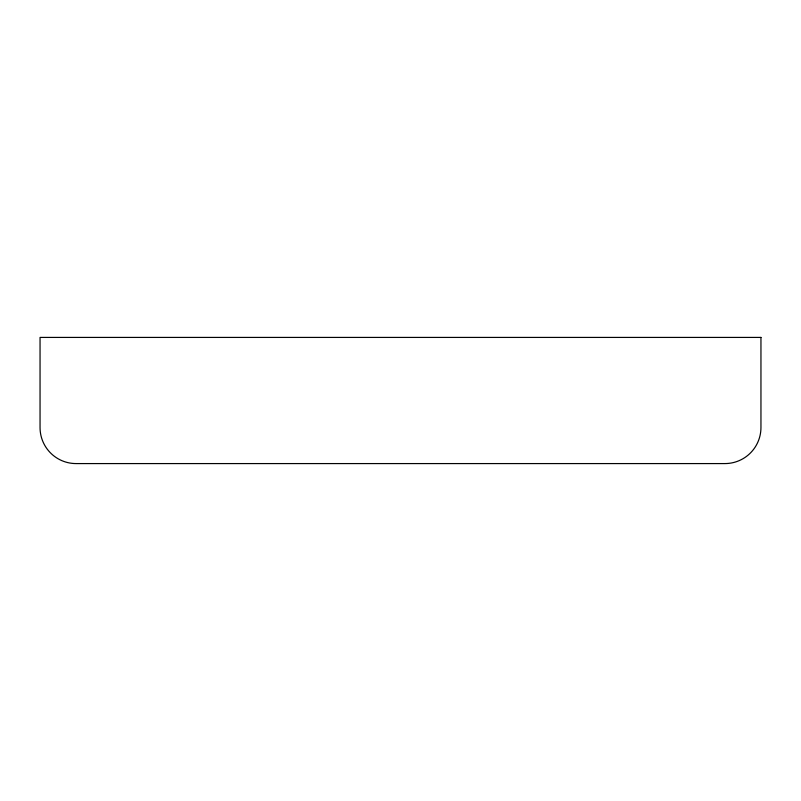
<?xml version="1.0" encoding="UTF-8"?>
<svg xmlns="http://www.w3.org/2000/svg" width="801" height="801" viewBox="0 0 801 801"><rect width="100%" height="100%" fill="white"/><g stroke="black" fill="none" stroke-linecap="round" stroke-linejoin="round"><path stroke-width="1.2" d="M760.95 337.421L40.05 337.421L40.05 427.534A36.045 36.045 0 0 0 76.095 463.579L724.905 463.579A36.045 36.045 0 0 0 760.95 427.534L760.95 337.421"/></g></svg>
